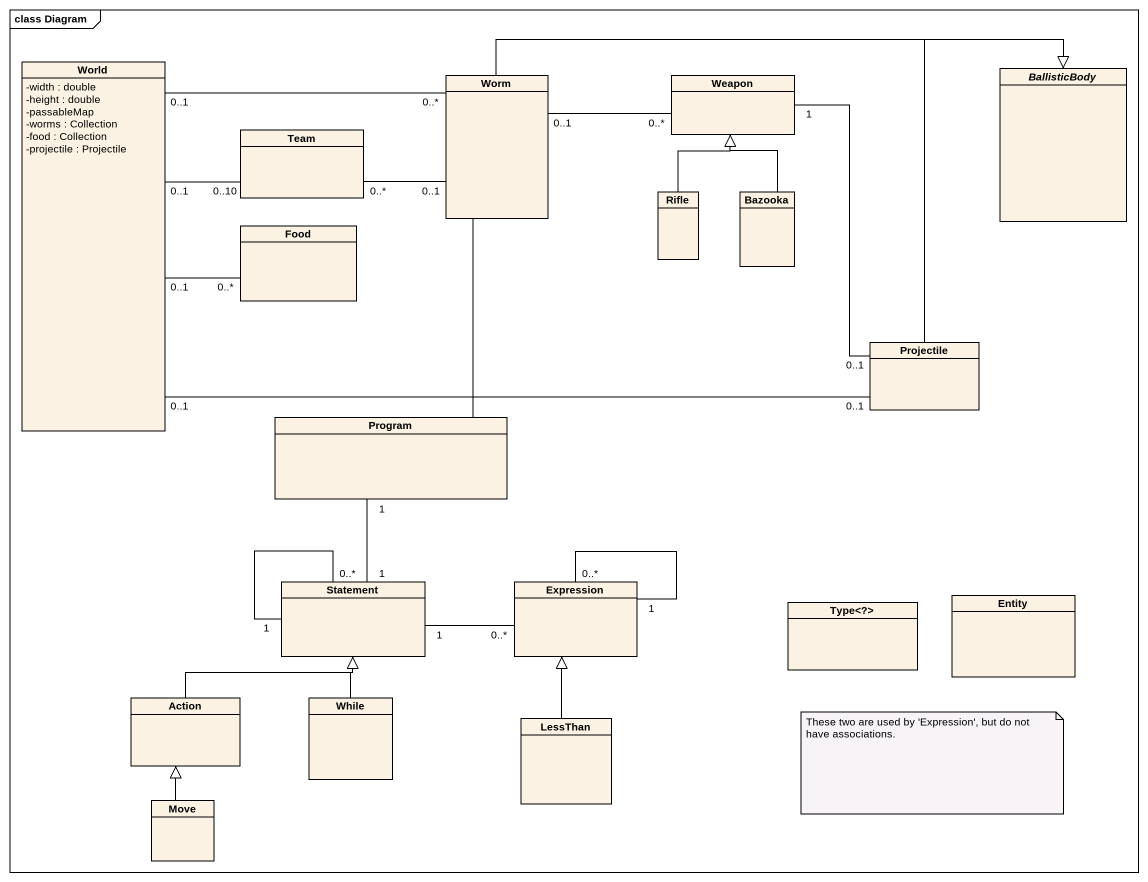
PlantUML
@startuml
mainframe class Diagram
hide circle
hide empty members
skinparam classAttributeIconSize 0
class World {
  -width : double
  -height : double
  -passableMap
  -worms : Collection
  -food : Collection
  -projectile : Projectile
}
class Worm
class Weapon
abstract class BallisticBody
class Team
class Rifle
class Bazooka
class Food
class Projectile
class Program
class Statement
class Expression
class "Type<?>" as Type
class "Entity" as Entity_
class "Action" as Action_
class "While" as While_
class LessThan
class Move
World "0..1" -right- "0..*" Worm
World "0..1" -right- "0..10" Team
World "0..1" -right- "0..*" Food
World "0..1" -right- "0..1" Projectile
Worm "0..1" -right- "0..*" Weapon
Worm -right-|> BallisticBody
Worm "0..1" -left- "0..*" Team
Weapon "1" -- "0..1" Projectile
Rifle -up-|> Weapon
Bazooka -up-|> Weapon
Projectile -up-|> BallisticBody
Program -up- Worm
Statement "1" -up- "1" Program
Statement "0..*" -- "1" Statement
Statement "1" -right- "0..*" Expression
Expression "0..*" -- "1" Expression
Action_ -up-|> Statement
While_ -up-|> Statement
LessThan -up-|> Expression
Move -up-|> Action_
note as N1
  These two are used by 'Expression', but do not have associations.
end note
@enduml
